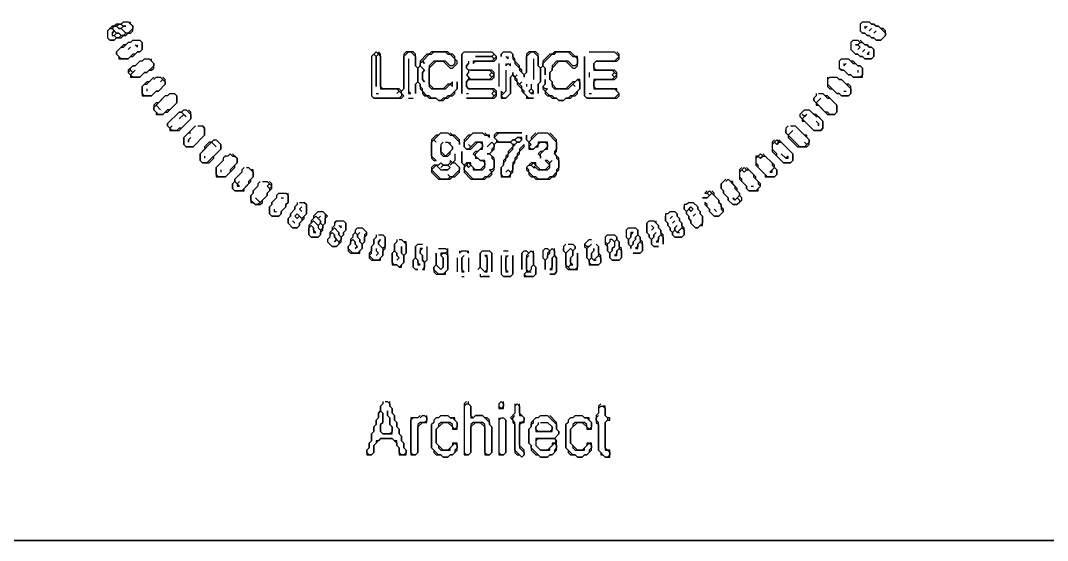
# Model space of a CAD drawing. Header units: metres. Extents: x 29 to 985, y 15 to 633.
# Drawn here: x 357.4 to 444.3, y 14.5 to 58.5 of the extents above; entities that cross this region are included whole.
import ezdxf

# ---------------------------------------------------------------- set-up
doc = ezdxf.new("R2010")
doc.units = ezdxf.units.M
for name, color, linetype in [('EXTERIOR_WALL_HIGHLIGHT', 2, 'CONTINUOUS'), ('INTERIOR_WALL_HIGHLIGHT', 4, 'CONTINUOUS'), ('ORIGINAL_DRAWING', 8, 'CONTINUOUS')]:
    doc.layers.add(name, color=color, linetype=linetype)

msp = doc.modelspace()

# ---------------------------------------------------------------- linework, layer by layer
at = {"layer": 'EXTERIOR_WALL_HIGHLIGHT'}
msp.add_lwpolyline([(29.216, 632.745), (29.02, 632.549), (29.02, 14.706), (29.216, 14.51), (985.294, 14.51), (985.49, 14.706), (985.49, 632.549), (985.294, 632.745)], close=True, dxfattribs=at)
at = {"layer": 'INTERIOR_WALL_HIGHLIGHT'}
msp.add_lwpolyline([(29.412, 632.745), (985.098, 632.745), (985.49, 632.353), (985.49, 14.902), (985.098, 14.51), (29.412, 14.51), (29.02, 14.902), (29.02, 632.353)], close=True, dxfattribs=at)
at = {"layer": 'ORIGINAL_DRAWING'}
for points in [[(366.078, 58.431), (365.882, 58.235), (365.49, 58.235), (365.294, 58.039), (365.098, 58.039), (364.706, 57.647), (364.706, 57.059), (364.902, 56.863), (365.294, 56.863), (365.49, 57.059), (365.882, 57.059), (366.078, 57.255), (366.275, 57.255), (366.471, 57.451), (366.667, 57.451), (366.863, 57.647), (366.863, 58.039), (366.667, 58.235), (366.667, 58.431)], [(365.882, 58.235), (366.078, 58.431), (366.471, 58.431), (366.863, 58.039), (366.863, 57.843), (366.471, 57.451), (366.275, 57.451), (365.882, 57.843), (366.078, 58.039), (366.275, 58.039), (366.078, 58.039)], [(428.431, 58.235), (428.627, 58.431), (429.216, 58.431), (429.412, 58.235), (429.608, 58.235), (429.804, 58.039), (430, 58.039), (430.588, 57.451), (430.588, 57.255), (430.196, 56.863), (429.804, 56.863), (429.608, 57.059), (429.412, 57.059), (429.216, 57.255), (429.02, 57.255), (428.824, 57.451), (428.627, 57.451), (428.431, 57.647)], [(428.627, 58.431), (428.431, 58.235), (428.431, 57.647), (428.627, 57.451), (428.824, 57.451), (429.02, 57.255), (429.216, 57.255), (429.412, 57.059), (429.608, 57.059), (429.804, 56.863), (430.196, 56.863), (430.588, 57.255), (430.588, 57.647), (430.392, 57.843), (430.196, 57.843), (430, 58.039), (429.804, 58.039), (429.608, 58.235), (429.412, 58.235), (429.216, 58.431)], [(364.706, 57.647), (364.902, 57.843), (365.098, 57.843), (365.294, 57.647), (365.098, 57.451), (365.098, 57.255), (365.294, 57.255), (365.49, 57.059), (365.294, 56.863), (364.902, 56.863), (364.706, 57.059)], [(365.098, 57.843), (365.294, 58.039), (365.49, 58.039), (365.686, 57.843), (365.882, 57.843), (366.275, 57.451), (366.078, 57.255), (365.882, 57.255), (365.686, 57.451), (365.49, 57.451)], [(365.098, 57.451), (365.294, 57.647), (365.49, 57.451), (365.294, 57.255)], [(365.294, 57.255), (365.49, 57.451), (365.686, 57.451), (365.882, 57.255), (365.686, 57.059), (365.49, 57.059)], [(365.49, 58.039), (365.686, 58.235), (365.882, 58.235), (366.078, 58.039), (365.882, 57.843), (365.686, 57.843)], [(428.824, 58.039), (428.824, 57.843), (429.02, 58.039)], [(429.412, 57.843), (429.216, 57.647)], [(429.804, 57.647), (429.608, 57.451)], [(366.667, 56.667), (366.863, 56.863), (367.451, 56.863), (367.647, 56.667), (367.647, 56.078), (367.451, 55.882), (367.255, 55.882), (367.059, 55.686), (366.863, 55.686), (366.471, 55.294), (365.882, 55.294), (365.49, 55.686), (365.49, 55.882), (365.882, 56.275), (366.078, 56.275), (366.471, 56.667)], [(366.863, 56.863), (366.667, 56.667), (366.471, 56.667), (366.275, 56.471), (366.078, 56.471), (365.49, 55.882), (365.49, 55.686), (365.686, 55.49), (365.686, 55.294), (366.471, 55.294), (366.667, 55.49), (366.863, 55.49), (367.255, 55.882), (367.451, 55.882), (367.647, 56.078), (367.647, 56.667), (367.451, 56.863)], [(427.647, 56.667), (427.843, 56.863), (428.235, 56.863), (428.431, 56.667), (428.235, 56.471), (428.039, 56.471), (428.235, 56.471), (428.431, 56.275), (428.235, 56.078), (428.431, 56.275), (428.235, 56.471), (428.431, 56.667), (428.627, 56.667), (428.824, 56.471), (429.02, 56.471), (429.216, 56.275), (429.412, 56.275), (429.608, 56.078), (429.608, 55.49), (429.412, 55.294), (428.824, 55.294), (428.627, 55.49), (428.431, 55.49), (428.235, 55.686), (428.039, 55.686), (427.647, 56.078)], [(427.843, 56.863), (427.647, 56.667), (427.647, 56.078), (428.039, 55.686), (428.235, 55.686), (428.431, 55.49), (428.627, 55.49), (428.824, 55.294), (429.412, 55.294), (429.608, 55.49), (429.608, 56.078), (429.412, 56.275), (429.216, 56.275), (429.02, 56.471), (428.824, 56.471), (428.431, 56.863)], [(366.667, 56.275), (366.471, 56.078)], [(367.059, 56.471), (367.255, 56.275), (367.255, 56.471)], [(387.451, 55.882), (387.059, 55.49), (387.059, 52.157), (387.255, 51.961), (389.608, 51.961), (389.804, 52.157), (389.608, 52.353), (389.608, 52.549), (389.804, 52.745), (389.804, 55.49), (390.196, 55.882), (390.392, 55.882), (390.784, 55.49), (390.784, 54.706), (390.98, 54.51), (390.98, 53.333), (390.784, 53.137), (390.784, 52.353), (390.784, 53.137), (390.98, 53.333), (391.176, 53.137), (391.176, 52.745), (391.373, 52.549), (391.373, 52.353), (391.569, 52.157), (391.765, 52.157), (391.961, 51.961), (392.549, 51.961), (392.745, 51.765), (393.137, 51.765), (393.333, 51.961), (393.529, 51.961), (393.725, 52.157), (393.922, 52.157), (394.118, 52.353), (394.118, 52.549), (394.314, 52.745), (394.314, 53.333), (394.314, 52.745), (393.725, 52.157), (393.529, 52.157), (393.333, 51.961), (393.137, 51.961), (392.941, 51.765), (392.745, 51.765), (392.549, 51.961), (392.157, 51.961), (391.961, 52.157), (391.765, 52.157), (391.373, 52.549), (391.373, 52.745), (391.176, 52.941), (391.176, 53.137), (390.98, 53.333), (390.98, 54.51), (391.176, 54.706), (391.569, 54.314), (391.373, 54.118), (391.373, 53.529), (391.569, 53.333), (391.373, 53.529), (391.373, 54.118), (391.569, 54.314), (391.176, 54.706), (391.176, 54.902), (391.373, 55.098), (391.569, 54.902), (391.373, 55.098), (391.961, 55.686), (392.157, 55.686), (392.353, 55.882), (393.333, 55.882), (393.529, 55.686), (393.725, 55.686), (394.118, 55.294), (394.118, 54.902), (393.922, 54.706), (393.725, 54.706), (393.333, 55.098), (392.353, 55.098), (391.961, 54.706), (391.961, 52.941), (392.157, 52.745), (393.333, 52.745), (393.725, 53.137), (393.922, 52.941), (393.922, 53.333), (393.725, 53.137), (393.529, 53.137), (393.137, 52.745), (392.353, 52.745), (391.961, 53.137), (391.961, 54.51), (392.549, 55.098), (393.137, 55.098), (393.725, 54.51), (393.922, 54.51), (394.314, 54.902), (394.314, 55.098), (394.118, 55.294), (394.118, 55.49), (393.922, 55.686), (393.725, 55.686), (393.529, 55.882), (392.157, 55.882), (391.961, 55.686), (391.765, 55.686), (391.176, 55.098), (391.176, 54.706), (390.98, 54.51), (390.784, 54.706), (390.784, 55.686), (390.588, 55.882), (390, 55.882), (389.804, 55.686), (389.804, 52.745), (389.608, 52.549), (389.412, 52.745), (388.039, 52.745), (387.843, 52.941), (387.843, 55.686), (387.647, 55.882)], [(387.059, 55.49), (387.255, 55.686), (387.451, 55.49), (387.451, 52.941), (387.451, 55.49), (387.647, 55.686), (387.843, 55.49), (387.843, 52.745), (389.216, 52.745), (389.412, 52.549), (389.216, 52.353), (389.412, 52.549), (389.608, 52.353), (389.608, 52.157), (389.412, 51.961), (387.255, 51.961), (387.059, 52.157)], [(387.255, 55.686), (387.451, 55.882), (387.647, 55.686), (387.451, 55.49)], [(394.902, 55.882), (394.706, 55.686), (394.706, 52.353), (394.706, 55.686), (394.902, 55.882), (397.255, 55.882), (397.451, 55.686), (397.255, 55.49), (395.882, 55.49), (397.255, 55.49), (397.451, 55.294), (397.255, 55.098), (395.686, 55.098), (395.686, 54.902), (395.882, 55.098), (397.451, 55.098), (397.647, 55.294), (397.647, 55.49), (397.255, 55.882)], [(397.255, 55.49), (397.451, 55.686), (397.647, 55.49), (397.451, 55.294)], [(398.235, 55.882), (398.039, 55.686), (398.039, 55.49), (398.039, 55.686), (398.235, 55.882), (398.824, 55.882), (399.02, 55.686), (399.02, 55.294), (399.216, 55.098), (399.216, 54.902), (399.608, 54.51), (399.608, 54.314), (400, 53.922), (400, 53.725), (400, 53.922), (400.196, 54.118), (400.196, 55.49), (400.588, 55.882), (400.784, 55.882), (401.176, 55.49), (401.176, 54.706), (401.373, 54.51), (401.373, 53.333), (401.176, 53.137), (401.176, 52.353), (401.176, 53.137), (401.373, 53.333), (401.373, 54.51), (401.569, 54.706), (401.765, 54.51), (401.765, 53.922), (401.765, 54.51), (401.569, 54.706), (401.569, 54.902), (402.353, 55.686), (402.549, 55.686), (402.745, 55.882), (403.725, 55.882), (404.118, 55.49), (404.314, 55.49), (404.51, 55.294), (404.51, 54.902), (404.314, 54.706), (404.118, 54.706), (403.725, 55.098), (402.745, 55.098), (402.353, 54.706), (402.353, 54.314), (402.157, 54.118), (402.157, 53.529), (402.353, 53.333), (402.353, 52.941), (402.549, 52.745), (403.725, 52.745), (404.118, 53.137), (404.314, 52.941), (404.118, 53.137), (404.51, 53.529), (404.706, 53.333), (404.706, 52.745), (404.118, 52.157), (403.922, 52.157), (403.725, 51.961), (403.529, 51.961), (403.333, 51.765), (402.941, 51.765), (402.745, 51.961), (402.549, 51.961), (402.353, 52.157), (402.157, 52.157), (401.765, 52.549), (401.961, 52.745), (401.765, 52.745), (401.569, 52.941), (401.765, 53.137), (401.765, 53.529), (401.765, 53.137), (401.569, 52.941), (401.569, 52.745), (401.765, 52.549), (401.765, 52.353), (401.961, 52.157), (402.157, 52.157), (402.353, 51.961), (402.745, 51.961), (402.941, 51.765), (403.333, 51.765), (403.529, 51.961), (403.922, 51.961), (404.118, 52.157), (404.314, 52.157), (404.51, 52.353), (404.51, 52.549), (404.706, 52.745), (404.706, 53.529), (404.51, 53.529), (404.314, 53.333), (404.118, 53.333), (403.529, 52.745), (402.745, 52.745), (402.353, 53.137), (402.353, 53.333), (402.157, 53.529), (402.157, 54.118), (402.353, 54.314), (402.353, 54.51), (402.941, 55.098), (403.529, 55.098), (404.118, 54.51), (404.314, 54.51), (404.51, 54.706), (404.51, 55.49), (404.314, 55.49), (403.922, 55.882), (402.549, 55.882), (402.353, 55.686), (402.157, 55.686), (401.569, 55.098), (401.569, 54.706), (401.373, 54.51), (401.176, 54.706), (401.176, 55.686), (400.98, 55.882), (400.392, 55.882), (400.196, 55.686), (400.196, 54.118), (400, 53.922), (399.804, 54.118), (399.804, 54.314), (399.608, 54.51), (399.608, 54.706), (399.216, 55.098), (399.216, 55.294), (399.02, 55.49), (399.02, 55.686), (398.824, 55.882)], [(405.49, 55.882), (407.647, 55.882), (408.039, 55.49), (407.647, 55.098), (406.078, 55.098), (405.882, 54.902), (405.882, 54.314), (407.451, 54.314), (407.647, 54.118), (407.451, 53.922), (407.647, 53.725), (407.451, 53.529), (405.882, 53.529), (405.882, 52.745), (407.647, 52.745), (408.039, 52.353), (407.647, 51.961), (405.294, 51.961), (405.098, 52.157), (405.098, 55.49), (405.098, 52.157), (405.294, 51.961), (407.843, 51.961), (408.039, 52.157), (408.039, 52.353), (407.843, 52.549), (407.843, 52.745), (406.078, 52.745), (405.882, 52.941), (405.882, 53.333), (406.078, 53.529), (407.647, 53.529), (407.843, 53.725), (407.843, 54.118), (407.647, 54.314), (406.078, 54.314), (405.882, 54.51), (405.882, 54.902), (406.078, 55.098), (407.843, 55.098), (408.039, 55.294), (408.039, 55.686), (407.843, 55.882)], [(428.824, 56.078), (428.627, 55.882)], [(429.216, 55.882), (429.02, 55.686), (429.216, 55.686)], [(367.843, 55.294), (367.647, 55.098), (367.451, 55.098), (367.059, 54.706), (366.863, 54.706), (366.471, 54.314), (366.471, 54.118), (366.667, 53.922), (366.667, 53.725), (367.451, 53.725), (367.843, 54.118), (368.039, 54.118), (368.235, 54.314), (368.431, 54.314), (368.627, 54.51), (368.627, 54.902), (368.431, 55.098), (368.431, 55.294)], [(367.647, 55.098), (367.843, 55.294), (368.235, 55.294), (368.627, 54.902), (368.627, 54.706), (368.039, 54.118), (367.843, 54.118), (367.451, 53.725), (366.863, 53.725), (366.667, 53.922), (367.059, 54.314), (366.863, 54.118), (366.667, 54.314), (366.667, 54.51), (366.863, 54.706), (367.059, 54.706), (367.451, 55.098)], [(390.196, 55.294), (390.196, 52.353), (390.392, 52.353), (390.196, 52.549)], [(395.294, 55.098), (395.294, 54.902), (395.098, 54.706), (395.098, 54.51), (395.294, 54.314), (395.294, 54.118), (395.098, 53.922), (395.294, 53.725), (395.294, 53.529), (395.098, 53.333), (395.098, 52.941), (395.294, 52.745), (397.255, 52.745), (397.451, 52.549), (397.255, 52.353), (397.451, 52.157), (397.255, 51.961), (395.098, 51.961), (397.451, 51.961), (397.647, 52.157), (397.647, 52.549), (397.451, 52.745), (395.294, 52.745), (395.098, 52.941), (395.098, 53.333), (395.294, 53.529), (397.255, 53.529), (397.451, 53.725), (397.451, 54.118), (397.255, 54.314), (395.294, 54.314), (395.098, 54.51), (395.098, 54.706), (395.294, 54.902)], [(397.843, 54.902), (397.843, 52.941)], [(398.431, 55.49), (398.627, 55.294), (398.627, 55.49)], [(398.431, 54.902), (398.431, 54.706), (398.627, 54.902), (398.824, 54.706), (398.824, 54.902)], [(400.784, 55.294), (400.784, 53.529)], [(426.667, 55.098), (426.863, 55.294), (427.451, 55.294), (427.843, 54.902), (428.039, 54.902), (428.235, 54.706), (428.431, 54.706), (428.627, 54.51), (428.627, 53.922), (428.431, 53.725), (427.843, 53.725), (427.647, 53.922), (427.451, 53.922), (427.059, 54.314), (426.863, 54.314), (426.667, 54.51)], [(426.863, 55.294), (426.667, 55.098), (426.667, 54.51), (426.863, 54.314), (427.059, 54.314), (427.451, 53.922), (427.647, 53.922), (427.843, 53.725), (428.627, 53.725), (428.627, 54.51), (428.431, 54.706), (428.235, 54.706), (427.843, 55.098), (427.647, 55.098), (427.451, 55.294)], [(427.059, 54.902), (427.059, 54.706), (427.255, 54.902)], [(366.471, 54.118), (366.667, 54.314), (366.863, 54.118), (366.667, 53.922)], [(395.49, 54.314), (397.059, 54.314), (397.255, 54.118), (397.059, 53.922), (397.255, 53.725), (397.059, 53.529), (395.49, 53.529), (395.098, 53.922)], [(397.059, 53.922), (397.255, 54.118), (397.451, 53.922), (397.255, 53.725)], [(398.431, 54.314), (398.431, 52.549), (398.235, 52.353), (398.039, 52.549), (398.039, 51.961), (398.431, 51.961), (398.824, 52.353), (398.824, 53.725), (399.02, 53.922), (399.216, 53.725), (399.216, 53.529), (399.412, 53.333), (399.412, 53.137), (399.804, 52.745), (399.804, 52.549), (400.196, 52.157), (400.196, 51.961), (400.784, 51.961), (400.392, 51.961), (400, 52.353), (400, 52.549), (399.804, 52.745), (399.804, 52.941), (399.608, 53.137), (399.804, 53.333), (399.608, 53.137), (399.412, 53.333), (399.412, 53.529), (399.216, 53.725), (399.412, 53.922), (399.216, 53.725), (399.02, 53.922), (399.02, 54.118), (399.02, 53.922), (398.824, 53.725), (398.824, 52.353), (398.431, 51.961), (398.235, 51.961), (398.039, 52.157), (398.431, 52.549)], [(405.49, 54.118), (405.49, 53.725)], [(407.451, 53.922), (407.647, 54.118), (407.843, 53.922), (407.647, 53.725)], [(428.235, 54.314), (428.235, 54.118)], [(368.627, 53.529), (368.824, 53.725), (369.216, 53.725), (369.412, 53.529), (369.216, 53.333), (369.412, 53.529), (369.608, 53.333), (369.608, 53.137), (369.02, 52.549), (368.824, 52.549), (368.431, 52.157), (367.843, 52.157), (367.647, 52.353), (367.647, 52.941), (367.843, 53.137), (368.039, 53.137), (368.431, 53.529)], [(368.627, 53.725), (368.235, 53.333), (368.039, 53.333), (367.647, 52.941), (367.647, 52.157), (368.431, 52.157), (368.824, 52.549), (369.02, 52.549), (369.608, 53.137), (369.608, 53.529), (369.412, 53.725)], [(400.196, 53.137), (400.196, 52.941)], [(400.588, 53.137), (400.588, 52.745), (400.392, 52.549), (400.588, 52.353), (400.784, 52.353), (400.784, 52.549), (400.588, 52.745)], [(425.686, 53.529), (425.882, 53.725), (426.471, 53.725), (426.667, 53.529), (426.863, 53.529), (427.647, 52.745), (427.647, 52.353), (427.451, 52.157), (426.863, 52.157), (426.667, 52.353), (426.471, 52.353), (425.686, 53.137)], [(425.686, 53.725), (425.686, 52.941), (425.882, 52.745), (426.078, 52.745), (426.471, 52.353), (426.667, 52.353), (426.863, 52.157), (427.451, 52.157), (427.647, 52.353), (427.647, 52.941), (427.451, 53.137), (427.255, 53.137), (426.863, 53.529), (426.667, 53.529), (426.471, 53.725)], [(368.039, 52.745), (368.039, 52.549)], [(369.804, 52.157), (370, 52.353), (370.392, 52.353), (370.588, 52.157), (370.588, 51.569), (370, 50.98), (369.804, 50.98), (369.412, 50.588), (369.02, 50.588), (368.627, 50.98), (368.627, 51.176), (368.824, 51.373), (369.216, 50.98), (368.824, 51.373), (369.608, 52.157)], [(370, 52.353), (369.804, 52.157), (369.608, 52.157), (369.02, 51.569), (368.824, 51.569), (368.627, 51.373), (368.627, 50.98), (368.824, 50.784), (368.824, 50.588), (369.412, 50.588), (369.608, 50.784), (369.804, 50.784), (370.588, 51.569), (370.588, 52.157), (370.392, 52.353)], [(387.451, 52.353), (387.647, 52.353)], [(395.098, 52.353), (395.294, 52.353)], [(397.255, 52.353), (397.451, 52.549), (397.647, 52.353), (397.451, 52.157)], [(400.392, 52.549), (400.588, 52.745), (400.784, 52.549), (400.588, 52.353)], [(405.49, 52.353), (405.686, 52.353)], [(424.902, 52.353), (425.294, 52.353), (425.686, 51.961), (425.882, 51.961), (426.471, 51.373), (426.471, 50.784), (426.275, 50.588), (425.882, 50.588), (425.686, 50.784), (425.49, 50.784), (424.706, 51.569), (425.098, 51.961), (424.706, 51.569), (424.51, 51.765), (424.51, 51.961)], [(424.706, 52.353), (424.706, 52.157), (424.51, 51.961), (424.51, 51.765), (424.706, 51.569), (424.706, 51.373), (424.902, 51.373), (425.686, 50.588), (426.275, 50.588), (426.471, 50.784), (426.471, 51.373), (425.686, 52.157), (425.49, 52.157), (425.294, 52.353)], [(427.059, 52.549), (427.255, 52.549)], [(390.196, 51.961), (390.588, 51.961)], [(370.98, 50.784), (371.176, 50.98), (371.373, 50.98), (371.765, 50.588), (371.765, 50.196), (370.98, 49.412), (370.784, 49.412), (370.588, 49.216), (370.196, 49.216), (370, 49.412), (370.196, 49.608), (370, 49.412), (369.804, 49.608), (369.804, 49.804), (370.784, 50.784), (370.98, 50.784), (371.176, 50.588), (370.784, 50.196), (371.176, 50.588), (371.373, 50.392)], [(371.176, 50.98), (370.98, 50.784), (370.784, 50.784), (369.804, 49.804), (369.804, 49.608), (370, 49.412), (370, 49.216), (370.784, 49.216), (371.765, 50.196), (371.765, 50.784), (371.569, 50.98)], [(423.725, 50.98), (423.333, 50.588), (423.333, 50.392), (423.529, 50.196), (423.529, 50), (423.725, 50), (424.51, 49.216), (425.098, 49.216), (425.294, 49.412), (425.294, 50), (424.706, 50.588), (424.51, 50.588), (424.118, 50.98)], [(423.529, 50.784), (423.725, 50.98), (424.118, 50.98), (424.706, 50.392), (424.902, 50.392), (425.294, 50), (425.294, 49.412), (425.098, 49.216), (424.51, 49.216), (423.529, 50.196), (423.922, 50.588), (423.725, 50.392), (423.529, 50.588)], [(372.353, 49.608), (372.745, 49.608), (372.941, 49.412), (372.941, 48.824), (371.961, 47.843), (371.373, 47.843), (371.176, 48.039), (371.176, 48.627), (371.569, 49.02), (371.765, 49.02)], [(372.157, 49.608), (371.176, 48.627), (371.176, 48.039), (371.373, 47.843), (371.961, 47.843), (372.941, 48.824), (372.941, 49.412), (372.745, 49.608)], [(422.549, 49.608), (422.941, 49.608), (424.118, 48.431), (424.118, 48.235), (423.922, 48.039), (423.725, 48.235), (423.922, 48.039), (423.725, 47.843), (423.333, 47.843), (422.353, 48.824), (422.745, 49.216), (422.353, 48.824), (422.157, 49.02), (422.157, 49.216)], [(422.353, 49.608), (422.157, 49.412), (422.157, 49.02), (422.353, 48.824), (422.353, 48.627), (423.137, 47.843), (423.922, 47.843), (424.118, 48.039), (424.118, 48.431), (423.922, 48.627), (423.922, 48.824), (423.725, 48.824), (422.941, 49.608)], [(424.706, 50), (424.902, 49.804), (424.902, 49.608), (424.902, 49.804)], [(392.941, 49.02), (392.745, 48.824), (392.549, 48.824), (392.157, 48.431), (392.157, 46.863), (392.353, 46.667), (392.549, 46.667), (392.157, 47.059), (392.157, 48.235), (392.353, 48.431), (392.549, 48.235), (392.353, 48.431), (392.941, 49.02), (393.529, 49.02), (393.725, 48.824), (393.922, 48.824), (394.51, 48.235), (394.51, 48.039), (394.51, 48.431), (394.118, 48.824), (393.922, 48.824), (393.725, 49.02)], [(395.686, 49.02), (395.49, 48.824), (395.294, 48.824), (394.902, 48.431), (394.902, 47.843), (395.098, 47.647), (395.49, 47.647), (396.078, 48.235), (396.275, 48.235), (396.471, 48.039), (396.471, 47.843), (396.078, 47.451), (395.882, 47.451), (395.686, 47.255), (395.882, 47.059), (395.882, 46.863), (396.078, 46.863), (396.275, 46.667), (396.471, 46.667), (396.667, 46.471), (396.667, 46.275), (396.275, 45.882), (395.882, 45.882), (395.49, 46.275), (395.49, 46.471), (395.098, 46.471), (394.902, 46.275), (394.706, 46.471), (394.706, 47.451), (394.706, 46.471), (394.902, 46.275), (394.902, 45.686), (395.49, 45.098), (396.667, 45.098), (396.863, 45.294), (397.059, 45.294), (397.255, 45.49), (397.255, 45.686), (397.451, 45.882), (397.451, 46.863), (397.059, 47.255), (397.451, 47.647), (397.451, 48.039), (397.647, 48.235), (398.824, 48.235), (399.02, 48.039), (399.02, 47.843), (398.627, 47.451), (398.627, 47.255), (398.431, 47.059), (398.431, 46.863), (398.235, 46.667), (398.235, 46.275), (398.039, 46.078), (398.039, 45.294), (398.824, 45.294), (398.824, 45.49), (399.02, 45.686), (399.02, 46.275), (399.216, 46.471), (399.216, 46.667), (399.412, 46.863), (399.412, 47.059), (399.608, 47.255), (399.608, 47.451), (400, 47.843), (400, 48.039), (399.608, 47.647), (399.608, 47.451), (399.412, 47.255), (399.412, 47.059), (399.216, 46.863), (399.216, 46.667), (399.02, 46.471), (399.02, 45.882), (398.824, 45.686), (398.627, 45.882), (398.431, 45.686), (398.627, 45.882), (398.824, 45.686), (398.824, 45.49), (398.627, 45.294), (398.235, 45.294), (398.039, 45.49), (398.039, 46.078), (398.235, 46.275), (398.235, 46.471), (398.431, 46.667), (398.431, 46.863), (398.627, 47.059), (398.627, 47.255), (399.02, 47.647), (399.02, 47.843), (399.412, 48.235), (399.608, 48.235), (399.804, 48.431), (399.804, 48.627), (399.412, 48.627), (399.216, 48.431), (399.02, 48.431), (398.824, 48.235), (397.843, 48.235), (397.451, 48.627), (397.843, 49.02), (399.804, 49.02), (397.647, 49.02), (397.451, 48.824), (397.451, 48.627), (397.647, 48.431), (397.647, 48.235), (397.451, 48.039), (397.255, 48.235), (396.863, 47.843), (397.255, 48.235), (397.451, 48.039), (397.451, 47.843), (397.255, 47.647), (397.255, 47.451), (397.059, 47.255), (396.863, 47.255), (397.059, 47.255), (397.255, 47.059), (397.255, 46.863), (397.451, 46.667), (397.451, 46.078), (397.255, 45.882), (397.059, 45.882), (397.255, 45.686), (396.863, 45.294), (396.667, 45.294), (396.471, 45.098), (395.686, 45.098), (394.902, 45.882), (394.902, 46.078), (395.098, 46.275), (395.294, 46.078), (395.49, 46.275), (395.686, 46.078), (395.686, 45.882), (396.471, 45.882), (396.667, 46.078), (396.667, 46.667), (396.275, 46.667), (395.882, 47.059), (395.882, 47.255), (396.275, 47.647), (396.471, 47.647), (396.471, 48.235), (395.882, 48.235), (395.49, 47.843), (395.294, 48.039), (395.49, 47.843), (395.294, 47.647), (395.098, 47.647), (394.902, 47.843), (394.902, 48.235), (395.686, 49.02), (396.471, 49.02), (396.667, 48.824), (396.863, 48.824), (397.059, 48.627), (397.059, 48.824), (396.863, 48.824), (396.667, 49.02)], [(400.98, 49.02), (400.588, 48.627), (400.588, 48.431), (400.392, 48.235), (400.196, 48.431), (400.196, 48.824), (400.196, 48.431), (400.392, 48.235), (400.392, 47.647), (400.784, 47.647), (400.98, 47.843), (401.176, 47.843), (401.176, 48.039), (401.373, 48.235), (401.765, 48.235), (401.961, 48.039), (401.961, 47.843), (401.569, 47.451), (401.373, 47.451), (401.176, 47.255), (401.373, 47.059), (401.373, 46.863), (401.373, 47.255), (401.765, 47.647), (401.961, 47.647), (401.961, 48.235), (401.176, 48.235), (401.176, 48.039), (400.784, 47.647), (400.588, 47.647), (400.392, 47.843), (400.588, 48.039), (400.392, 48.235), (401.176, 49.02), (401.961, 49.02), (402.745, 48.235), (402.745, 47.647), (402.549, 47.451), (402.549, 47.255), (402.745, 47.059), (402.745, 46.863), (402.941, 46.667), (402.941, 46.078), (402.745, 45.882), (402.745, 45.686), (402.353, 45.294), (402.157, 45.294), (401.961, 45.098), (401.176, 45.098), (400.98, 45.294), (400.784, 45.294), (400.392, 45.686), (400.392, 45.882), (400.196, 46.078), (400.392, 46.275), (400.588, 46.275), (400.784, 46.078), (400.98, 46.078), (401.176, 45.882), (401.961, 45.882), (402.157, 46.078), (402.157, 46.471), (402.353, 46.667), (402.157, 46.471), (401.961, 46.667), (401.765, 46.667), (402.157, 46.275), (401.765, 45.882), (401.373, 45.882), (400.98, 46.275), (400.98, 46.471), (400.588, 46.471), (400.196, 46.078), (400.196, 45.882), (400.392, 45.686), (400.392, 45.49), (400.588, 45.294), (400.784, 45.294), (400.98, 45.098), (402.157, 45.098), (402.353, 45.294), (402.549, 45.294), (402.745, 45.49), (402.745, 45.686), (402.941, 45.882), (402.941, 46.863), (402.549, 47.255), (402.745, 47.451), (402.745, 48.431), (402.157, 49.02)], [(371.765, 48.627), (371.569, 48.431), (371.569, 48.235), (371.569, 48.431)], [(373.529, 48.235), (373.725, 48.431), (373.922, 48.431), (374.314, 48.039), (374.314, 47.647), (373.137, 46.471), (372.745, 46.471), (372.549, 46.667), (372.549, 47.255), (373.529, 48.235), (373.922, 47.843)], [(373.725, 48.431), (373.529, 48.235), (373.333, 48.235), (372.941, 47.843), (372.941, 47.647), (372.549, 47.255), (372.549, 46.667), (372.745, 46.471), (373.333, 46.471), (373.725, 46.863), (373.725, 47.059), (374.314, 47.647), (374.314, 48.039), (373.922, 48.431)], [(393.333, 48.235), (393.529, 48.235), (393.922, 47.843), (393.922, 47.647), (393.333, 47.059), (392.941, 47.451), (392.941, 47.843)], [(393.137, 48.235), (392.941, 48.039), (392.941, 47.255), (393.137, 47.059), (393.529, 47.059), (393.725, 47.255), (393.725, 47.451), (393.922, 47.647), (393.922, 47.843), (393.725, 48.039), (393.725, 48.235)], [(398.824, 48.235), (399.02, 48.431), (399.216, 48.431), (399.412, 48.235), (399.216, 48.039), (399.02, 48.039)], [(399.216, 48.431), (399.412, 48.627), (399.608, 48.627), (399.804, 48.431), (399.608, 48.235), (399.412, 48.235)], [(421.176, 48.431), (420.98, 48.235), (420.98, 47.451), (421.961, 46.471), (422.549, 46.471), (422.745, 46.667), (422.745, 47.255), (421.569, 48.431)], [(420.98, 48.039), (421.176, 48.235), (421.373, 48.039), (421.569, 48.235), (421.765, 48.235), (422.745, 47.255), (422.745, 46.667), (422.549, 46.471), (421.961, 46.471), (421.373, 47.059), (421.373, 47.255), (420.98, 47.647)], [(421.176, 48.235), (421.373, 48.431), (421.569, 48.235), (421.373, 48.039)], [(372.941, 47.059), (372.941, 46.863)], [(375.098, 47.255), (375.294, 47.059), (375.49, 47.059), (375.686, 46.863), (375.686, 46.471), (375.098, 45.882), (375.098, 45.686), (374.706, 45.294), (374.118, 45.294), (373.922, 45.49), (373.922, 46.078)], [(375.098, 47.255), (374.902, 47.059), (374.706, 47.059), (374.51, 46.863), (374.51, 46.667), (373.922, 46.078), (373.922, 45.294), (374.706, 45.294), (375.49, 46.078), (375.49, 46.275), (375.686, 46.471), (375.686, 46.863), (375.294, 47.255)], [(394.118, 47.255), (394.118, 46.667), (393.922, 46.471), (393.725, 46.667), (393.725, 46.471), (393.529, 46.275), (393.137, 46.275), (392.941, 46.471), (392.745, 46.275), (392.353, 46.275), (392.157, 46.078), (392.157, 45.686), (392.745, 45.098), (393.725, 45.098), (393.922, 45.294), (394.118, 45.294), (394.51, 45.686), (394.51, 46.078), (394.118, 46.471)], [(420, 47.255), (419.804, 47.059), (419.608, 47.059), (419.608, 46.275), (420.392, 45.49), (420.392, 45.294), (421.176, 45.294), (421.373, 45.49), (421.373, 45.882), (421.176, 46.078), (421.176, 46.275), (420.196, 47.255)], [(419.608, 46.863), (419.804, 47.059), (420, 46.863), (420.196, 47.059), (420.392, 47.059), (420.98, 46.471), (420.98, 46.275), (421.176, 46.078), (420.784, 45.686), (420.98, 45.686), (420.98, 45.882), (421.176, 46.078), (421.373, 45.882), (421.373, 45.49), (421.176, 45.294), (420.588, 45.294), (419.804, 46.078), (419.804, 46.275), (419.608, 46.471)], [(419.804, 47.059), (420, 47.255), (420.196, 47.059), (420, 46.863)], [(421.765, 47.255), (422.157, 46.863), (422.353, 46.863), (422.353, 47.059), (422.157, 46.863)], [(393.725, 46.275), (393.922, 46.471), (394.118, 46.471), (394.51, 46.078), (394.51, 45.882), (393.922, 45.294), (393.725, 45.294), (393.529, 45.49), (393.725, 45.294), (393.529, 45.098), (392.941, 45.098), (392.157, 45.882), (392.549, 46.275), (392.941, 45.882), (393.529, 45.882), (393.725, 46.078)], [(392.745, 46.275), (392.941, 46.471), (393.137, 46.275), (392.941, 46.078)], [(392.941, 46.078), (393.137, 46.275), (393.529, 46.275), (393.725, 46.078), (393.529, 45.882), (393.137, 45.882)], [(395.098, 46.275), (395.294, 46.471), (395.49, 46.275), (395.294, 46.078)], [(400.588, 46.275), (400.784, 46.471), (400.98, 46.275), (400.784, 46.078)], [(374.314, 45.882), (374.314, 45.686)], [(376.471, 46.078), (376.667, 46.078), (377.059, 45.686), (377.059, 45.294), (376.667, 44.902), (376.667, 44.706), (376.078, 44.118), (375.49, 44.118), (375.294, 44.314), (375.294, 44.706), (375.49, 44.902), (375.686, 44.706), (375.686, 44.51), (375.882, 44.51), (375.686, 44.706), (375.882, 44.902), (375.686, 44.706), (375.49, 44.902), (375.49, 45.098)], [(376.275, 46.078), (376.078, 45.882), (376.078, 45.686), (375.49, 45.098), (375.49, 44.902), (375.294, 44.706), (375.294, 44.314), (375.49, 44.118), (376.275, 44.118), (376.275, 44.314), (376.863, 44.902), (376.863, 45.098), (377.059, 45.294), (377.059, 45.882), (376.863, 45.882), (376.667, 46.078)], [(418.431, 46.078), (418.235, 45.882), (418.235, 45.098), (418.824, 44.51), (418.824, 44.314), (419.02, 44.118), (419.804, 44.118), (419.804, 44.314), (420, 44.51), (420, 44.706), (419.608, 45.098), (419.608, 45.294), (418.824, 46.078)], [(418.235, 45.686), (418.431, 45.882), (418.627, 45.686), (418.824, 45.882), (419.02, 45.882), (419.412, 45.49), (419.412, 45.294), (419.804, 44.902), (419.804, 44.706), (420, 44.51), (419.608, 44.118), (419.02, 44.118), (418.824, 44.314), (418.824, 44.51), (418.431, 44.902), (418.431, 45.098), (418.235, 45.294)], [(418.431, 45.882), (418.627, 46.078), (418.824, 45.882), (418.627, 45.686)], [(377.843, 44.902), (378.235, 44.902), (378.431, 44.706), (378.235, 44.51), (378.431, 44.314), (378.431, 44.118), (378.235, 43.922), (378.235, 43.725), (377.647, 43.137), (377.255, 43.529), (377.647, 43.137), (377.451, 42.941), (377.255, 42.941), (376.863, 43.333), (376.863, 43.725), (377.059, 43.922), (377.059, 44.118)], [(377.647, 44.902), (377.451, 44.706), (377.451, 44.51), (377.059, 44.118), (377.059, 43.922), (376.863, 43.725), (376.863, 43.137), (377.059, 43.137), (377.255, 42.941), (377.647, 42.941), (377.843, 43.137), (377.843, 43.333), (378.235, 43.725), (378.235, 43.922), (378.627, 44.314), (378.627, 44.706), (378.431, 44.902)], [(378.235, 44.51), (378.431, 44.706), (378.627, 44.51), (378.431, 44.314)], [(417.059, 44.902), (417.255, 45.098), (417.843, 44.51), (417.843, 44.314), (418.235, 43.922), (418.235, 43.725), (417.843, 43.333), (417.647, 43.529), (417.843, 43.333), (418.039, 43.529), (418.235, 43.333), (418.235, 43.137), (418.039, 42.941), (417.647, 42.941), (417.255, 43.333), (417.255, 43.529), (416.863, 43.922), (416.863, 44.118), (416.667, 44.314), (416.667, 44.706), (416.863, 44.902)], [(417.059, 45.098), (416.667, 44.706), (416.667, 44.314), (416.863, 44.118), (416.863, 43.922), (417.255, 43.529), (417.255, 43.333), (417.647, 42.941), (418.039, 42.941), (418.431, 43.333), (418.431, 43.529), (418.235, 43.725), (418.235, 43.922), (418.039, 44.118), (418.039, 44.314), (417.647, 44.706), (417.647, 44.902), (417.451, 44.902), (417.255, 45.098)], [(419.216, 44.51), (419.412, 44.51)], [(379.02, 43.725), (379.216, 43.922), (379.804, 43.922), (380, 43.725), (380, 43.137), (379.804, 42.941), (379.804, 42.745), (379.412, 42.353), (379.412, 42.157), (379.216, 41.961), (378.627, 41.961), (378.431, 42.157), (378.431, 42.745), (378.627, 42.941), (378.627, 43.137), (379.02, 43.529)], [(379.216, 43.922), (379.02, 43.725), (379.02, 43.529), (378.627, 43.137), (378.627, 42.941), (378.431, 42.745), (378.431, 42.157), (378.627, 41.961), (379.216, 41.961), (379.412, 42.157), (379.412, 42.353), (379.804, 42.745), (379.804, 42.941), (380, 43.137), (380, 43.922)], [(379.412, 43.529), (379.608, 43.529)], [(415.49, 44.118), (415.294, 43.922), (415.49, 43.922), (415.686, 43.725), (415.49, 43.529), (415.098, 43.529), (415.49, 43.529), (415.882, 43.922), (416.471, 43.333), (416.471, 43.137), (416.667, 42.941), (416.667, 42.549), (416.863, 42.353), (416.471, 41.961), (416.078, 41.961), (415.686, 42.353), (415.686, 42.549), (415.49, 42.745), (415.49, 42.941), (415.294, 43.137), (415.294, 42.941), (415.686, 42.549), (415.686, 42.353), (416.078, 41.961), (416.471, 41.961), (416.863, 42.353), (416.863, 42.549), (416.667, 42.745), (416.667, 42.941), (416.471, 43.137), (416.471, 43.333), (416.078, 43.725), (416.078, 43.922), (415.882, 44.118)], [(415.49, 43.922), (415.686, 44.118), (415.882, 43.922), (415.686, 43.725)], [(380.98, 43.137), (381.373, 43.137), (381.569, 42.941), (381.569, 42.157), (381.176, 41.765), (380.784, 42.157), (380.588, 41.961), (380.784, 41.765), (380.98, 41.961), (381.176, 41.765), (381.176, 41.569), (380.98, 41.373), (380.98, 41.176), (380.784, 40.98), (380.392, 40.98), (380, 41.373), (380, 41.765), (380.196, 41.961), (380.196, 42.157), (380.588, 42.549), (380.588, 42.745)], [(380.784, 43.137), (380.784, 42.941), (380.588, 42.745), (380.588, 42.549), (380.196, 42.157), (380.196, 41.961), (380, 41.765), (380, 41.373), (380.392, 40.98), (380.784, 40.98), (380.98, 41.176), (380.98, 41.373), (381.373, 41.765), (381.373, 41.961), (381.569, 42.157), (381.569, 42.941), (381.373, 43.137)], [(381.176, 42.745), (380.98, 42.549), (381.176, 42.353), (380.98, 42.549)], [(413.922, 43.137), (414.314, 43.137), (414.706, 42.745), (414.706, 42.549), (414.902, 42.353), (414.902, 42.157), (415.098, 41.961), (415.098, 41.373), (414.706, 40.98), (414.51, 40.98), (414.118, 41.373), (414.118, 41.569), (413.922, 41.765), (413.922, 41.961), (413.725, 42.157), (413.725, 42.353), (413.922, 42.549), (414.118, 42.353), (414.314, 42.549), (414.118, 42.745), (413.725, 42.353), (413.529, 42.549), (413.529, 42.745)], [(413.922, 43.137), (413.725, 42.941), (413.529, 42.941), (413.529, 42.549), (413.725, 42.353), (413.725, 42.157), (413.922, 41.961), (413.922, 41.765), (414.118, 41.569), (414.118, 41.373), (414.51, 40.98), (414.706, 40.98), (414.902, 41.176), (415.098, 41.176), (415.098, 41.961), (414.902, 42.157), (414.902, 42.353), (414.706, 42.549), (414.706, 42.745), (414.314, 43.137)], [(413.922, 42.549), (414.118, 42.745), (414.314, 42.549), (414.118, 42.353)], [(378.824, 42.549), (378.824, 42.353), (379.02, 42.353)], [(380.588, 41.961), (380.784, 42.157), (380.98, 41.961), (380.784, 41.765)], [(382.549, 42.353), (382.157, 41.961), (382.157, 41.765), (381.961, 41.569), (381.961, 41.373), (381.765, 41.176), (381.765, 40.392), (381.961, 40.196), (382.549, 40.196), (382.745, 40.392), (382.745, 40.588), (382.941, 40.784), (382.941, 41.176), (383.137, 41.373), (383.137, 41.765), (383.333, 41.961), (382.941, 42.353)], [(382.157, 41.765), (382.353, 41.961), (382.745, 41.569), (382.745, 41.373), (382.549, 41.176), (382.157, 41.569)], [(382.353, 42.157), (382.549, 42.353), (382.941, 42.353), (383.137, 42.157), (383.137, 41.373), (382.941, 41.176), (382.745, 41.373), (382.745, 41.569), (382.549, 41.765), (382.745, 41.961), (382.549, 41.765), (382.353, 41.961)], [(412.353, 42.353), (412.745, 42.353), (412.941, 42.157), (412.941, 41.961), (413.137, 41.765), (413.137, 41.569), (413.333, 41.373), (413.333, 40.98), (412.941, 40.588), (412.745, 40.784), (412.745, 40.98), (412.941, 41.176), (412.745, 40.98), (412.745, 40.784), (412.549, 40.588), (412.353, 40.784), (412.353, 40.98), (412.157, 41.176), (412.157, 41.373), (411.961, 41.569), (411.961, 41.961)], [(412.353, 42.353), (412.157, 42.157), (411.961, 42.157), (411.961, 41.569), (412.157, 41.373), (412.157, 41.176), (412.353, 40.98), (412.353, 40.784), (412.549, 40.588), (412.549, 40.392), (412.745, 40.196), (413.333, 40.196), (413.529, 40.392), (413.529, 40.98), (413.333, 41.176), (413.333, 41.373), (413.137, 41.569), (413.137, 41.765), (412.941, 41.961), (412.941, 42.157), (412.745, 42.353)], [(412.549, 41.961), (412.353, 41.765)], [(414.51, 42.157), (414.314, 41.961)], [(416.078, 42.549), (416.275, 42.353)], [(380.392, 41.569), (380.588, 41.373)], [(381.961, 41.373), (382.157, 41.569), (382.549, 41.176), (382.549, 40.98), (382.745, 40.784), (382.745, 40.392), (382.549, 40.196), (381.961, 40.196), (381.765, 40.392), (381.765, 40.98), (381.961, 41.176), (382.157, 40.98), (382.157, 40.588), (382.353, 40.588), (382.157, 40.784), (382.157, 40.98), (381.961, 41.176)], [(382.549, 41.176), (382.745, 41.373), (382.941, 41.176), (382.941, 40.98), (382.745, 40.784), (382.549, 40.98)], [(384.118, 41.569), (383.922, 41.373), (383.922, 41.176), (383.725, 40.98), (383.725, 40.784), (383.529, 40.588), (383.529, 40.196), (383.333, 40), (383.333, 39.804), (383.725, 39.412), (384.118, 39.412), (384.51, 39.804), (384.51, 40.196), (384.706, 40.392), (384.706, 40.588), (384.902, 40.784), (384.902, 41.373), (384.706, 41.569)], [(383.725, 40.784), (383.922, 40.98), (384.314, 40.588), (384.314, 40.392), (384.51, 40.196), (384.51, 40), (384.314, 39.804), (383.922, 40.196), (383.922, 40.392), (383.725, 40.588)], [(383.922, 41.373), (384.118, 41.569), (384.706, 41.569), (384.902, 41.373), (384.902, 40.784), (384.706, 40.588), (384.706, 40.392), (384.51, 40.196), (384.314, 40.392), (384.314, 40.588), (383.922, 40.98)], [(384.314, 41.176), (384.51, 40.98), (384.51, 41.176)], [(385.882, 40.98), (385.686, 40.784), (385.686, 40.588), (385.49, 40.392), (385.49, 40.196), (385.294, 40), (385.294, 39.608), (385.098, 39.412), (385.098, 39.02), (385.294, 38.824), (386.078, 38.824), (386.078, 39.02), (386.275, 39.216), (386.275, 39.608), (386.471, 39.804), (386.471, 40.196), (386.667, 40.392), (386.667, 40.588), (386.275, 40.98)], [(385.686, 40.784), (385.882, 40.98), (386.275, 40.98), (386.667, 40.588), (386.471, 40.392), (386.471, 39.804), (386.275, 39.608), (386.078, 39.804), (386.078, 40), (385.882, 40.196), (385.882, 40.392), (386.078, 40.588), (385.882, 40.392), (385.686, 40.588)], [(408.627, 40.784), (408.824, 40.98), (409.412, 40.98), (409.608, 40.784), (409.608, 40.392), (409.412, 40.196), (409.412, 40), (409.216, 39.804), (409.216, 39.608), (409.02, 39.412), (408.824, 39.608), (408.824, 40), (409.02, 40.196), (409.02, 40.392), (409.216, 40.588), (409.02, 40.588), (409.02, 40.196), (408.824, 40), (408.627, 40.196)], [(408.824, 40.98), (408.627, 40.784), (408.627, 40.196), (408.824, 40), (408.824, 39.608), (409.02, 39.412), (409.02, 39.216), (409.02, 39.412), (409.216, 39.608), (409.216, 39.804), (409.412, 40), (409.412, 40.196), (409.608, 40.392), (409.804, 40.196), (409.804, 39.804), (409.608, 39.608), (409.608, 39.412), (409.412, 39.216), (409.608, 39.216), (409.608, 39.608), (409.804, 39.804), (410, 39.608), (410, 39.02), (409.804, 38.824), (409.216, 38.824), (409.804, 38.824), (410, 39.02), (410, 39.804), (409.804, 40), (409.804, 40.196), (409.608, 40.392), (409.608, 40.784), (409.412, 40.98)], [(410.588, 41.569), (410.392, 41.373), (410.392, 40.588), (410.588, 40.392), (410.588, 40.196), (410.784, 40), (410.784, 39.608), (410.98, 39.412), (411.373, 39.412), (410.98, 39.412), (410.784, 39.608), (410.784, 40), (410.98, 40.196), (410.98, 40.392), (411.176, 40.588), (410.98, 40.392), (410.98, 40.196), (410.784, 40), (410.588, 40.196), (410.588, 40.392), (410.392, 40.588), (410.392, 41.373), (410.588, 41.569), (410.98, 41.569), (411.373, 41.176), (411.373, 40.98), (411.569, 40.784), (411.569, 40.392), (411.373, 40.196), (411.373, 40), (411.176, 39.804), (411.373, 39.804), (411.373, 40.196), (411.569, 40.392), (411.765, 40.196), (411.765, 39.608), (411.765, 40.392), (411.569, 40.588), (411.569, 40.784), (411.373, 40.98), (411.373, 41.176), (411.176, 41.373), (411.176, 41.569)], [(410.784, 41.176), (410.98, 40.98), (410.784, 40.784), (410.98, 40.98)], [(412.745, 41.569), (412.549, 41.373)], [(413.137, 40.784), (413.333, 40.98), (413.529, 40.784), (413.529, 40.392), (413.333, 40.196), (412.745, 40.196), (412.549, 40.392), (412.549, 40.588), (412.745, 40.784), (412.941, 40.588), (413.137, 40.588)], [(383.529, 40.392), (383.725, 40.588), (383.922, 40.392), (383.922, 40.196), (384.118, 40), (383.922, 39.804), (384.118, 40), (384.314, 39.804), (384.314, 39.608), (384.118, 39.412), (383.725, 39.412), (383.529, 39.608)], [(385.49, 40.392), (385.686, 40.588), (385.882, 40.392), (385.882, 40.196), (386.078, 40), (386.078, 39.804), (386.275, 39.608), (386.275, 39.216), (385.882, 38.824), (385.49, 38.824), (385.098, 39.216), (385.098, 39.412), (385.294, 39.608), (385.294, 39.804), (385.49, 40), (385.686, 39.804), (385.686, 39.608), (385.882, 39.412), (385.686, 39.216), (385.882, 39.412), (385.686, 39.608), (385.686, 39.804), (385.49, 40)], [(387.647, 40.392), (388.039, 40.392), (388.235, 40.196), (388.235, 39.412), (388.039, 39.216), (387.647, 39.608), (387.647, 39.804), (387.843, 40), (387.647, 39.804), (387.647, 39.608), (388.039, 39.216), (388.039, 38.627), (387.647, 38.235), (387.255, 38.235), (386.863, 38.627), (387.059, 38.824), (387.059, 39.412), (387.255, 39.608), (387.255, 40)], [(387.451, 40.392), (387.451, 40.196), (387.255, 40), (387.255, 39.608), (387.059, 39.412), (387.059, 39.02), (386.863, 38.824), (386.863, 38.431), (387.059, 38.235), (387.843, 38.235), (387.843, 38.431), (388.039, 38.627), (388.039, 39.02), (388.235, 39.216), (388.235, 40.196), (388.039, 40.392)], [(389.412, 40), (389.608, 40), (390, 39.608), (390, 38.824), (389.804, 38.627), (389.608, 38.824), (389.608, 39.412), (389.608, 38.824), (389.804, 38.627), (389.804, 38.039), (389.412, 37.647), (389.216, 37.843), (389.02, 37.843), (388.824, 38.039), (388.824, 38.824), (389.02, 39.02), (389.216, 38.824), (389.216, 38.627), (389.412, 38.431), (389.216, 38.235), (389.412, 38.431), (389.216, 38.627), (389.216, 38.824), (389.02, 39.02), (389.02, 39.608)], [(389.216, 40), (389.216, 39.804), (389.02, 39.608), (389.02, 39.02), (388.824, 38.824), (388.824, 37.843), (389.216, 37.843), (389.412, 37.647), (389.608, 37.647), (389.608, 37.843), (389.804, 38.039), (389.804, 38.627), (390, 38.824), (390, 39.804), (389.804, 39.804), (389.608, 40)], [(405.49, 40), (405.098, 39.608), (405.098, 39.412), (405.294, 39.216), (405.294, 38.431), (405.49, 38.235), (405.49, 37.843), (406.275, 37.843), (406.471, 38.039), (406.471, 38.627), (406.275, 38.824), (406.275, 39.412), (406.078, 39.608), (406.275, 39.412), (406.275, 38.627), (405.882, 38.235), (405.686, 38.431), (405.686, 38.824), (405.882, 39.02), (405.882, 39.216), (405.882, 39.02), (405.686, 38.824), (405.686, 38.431), (405.49, 38.235), (405.294, 38.431), (405.294, 39.216), (405.686, 39.608), (405.49, 39.412), (405.294, 39.412), (405.098, 39.608), (405.49, 40), (405.686, 40)], [(406.863, 40.196), (407.059, 40.392), (407.647, 40.392), (407.843, 40.196), (407.843, 40), (407.647, 39.804), (407.451, 40), (407.255, 40), (407.255, 39.804), (407.059, 39.608), (406.863, 39.804)], [(407.059, 40.392), (406.863, 40.196), (406.863, 39.608), (407.059, 39.412), (407.059, 39.02), (407.255, 38.824), (407.255, 38.431), (407.451, 38.235), (408.039, 38.235), (408.235, 38.431), (408.235, 39.216), (408.039, 39.412), (408.039, 39.804), (407.843, 40), (407.843, 40.196), (407.647, 40.392)], [(407.451, 40), (407.647, 39.804), (407.647, 39.412), (407.451, 39.216), (407.451, 39.02), (407.255, 38.824), (407.059, 39.02), (407.059, 39.608)], [(407.647, 39.804), (407.843, 40), (408.039, 39.804), (408.039, 39.216), (407.843, 39.02), (407.843, 38.824), (407.647, 38.627), (407.843, 38.627), (407.843, 39.02), (408.039, 39.216), (408.235, 39.02), (408.235, 38.431), (408.039, 38.235), (407.451, 38.235), (407.255, 38.431), (407.255, 38.824), (407.451, 39.02), (407.451, 39.216), (407.647, 39.412)], [(387.451, 39.216), (387.451, 39.02), (387.647, 38.824), (387.451, 38.627), (387.647, 38.824), (387.451, 39.02)], [(390.98, 39.608), (390.784, 39.412), (390.784, 38.431), (390.588, 38.235), (390.588, 37.647), (390.784, 37.451), (390.98, 37.451), (390.784, 37.451), (390.588, 37.647), (390.588, 38.235), (390.784, 38.431), (390.98, 38.235), (390.98, 37.843), (391.176, 37.843), (390.98, 38.039), (390.98, 38.235), (390.784, 38.431), (390.784, 39.412), (390.98, 39.608), (391.373, 39.608)], [(391.765, 39.412), (391.765, 38.235), (391.569, 38.039), (391.373, 38.235), (391.373, 38.627), (391.176, 38.824), (391.176, 39.02), (391.373, 39.216), (391.176, 39.216), (391.176, 38.824), (391.373, 38.627), (391.373, 38.235), (391.569, 38.039), (391.569, 37.647), (391.373, 37.451), (391.569, 37.451), (391.569, 38.039), (391.765, 38.235)], [(392.745, 39.216), (393.333, 39.216), (393.529, 39.02), (393.333, 38.824), (392.941, 38.824), (392.941, 38.627), (393.137, 38.431), (393.137, 37.647), (392.941, 37.451), (392.549, 37.843), (392.549, 38.824), (392.549, 37.843), (392.353, 37.647), (392.353, 37.255), (392.549, 37.059), (393.333, 37.059), (393.333, 37.255), (393.529, 37.451), (393.529, 39.216)], [(401.569, 39.02), (401.765, 39.216), (401.961, 39.216), (402.157, 39.02), (401.961, 38.824), (401.961, 38.431), (401.765, 38.235), (401.569, 38.431)], [(401.765, 39.216), (401.569, 39.02), (401.569, 38.431), (401.765, 38.235), (401.765, 37.451), (401.765, 38.235), (401.961, 38.431), (401.961, 38.627), (402.157, 38.824), (402.157, 39.02), (402.353, 39.216), (402.549, 39.02), (402.549, 38.627), (402.353, 38.431), (402.353, 37.647), (402.157, 37.451), (402.353, 37.451), (402.353, 38.431), (402.549, 38.627), (402.745, 38.431), (402.745, 37.255), (402.549, 37.059), (402.157, 37.059), (402.549, 37.059), (402.745, 37.255), (402.745, 38.431), (402.549, 38.627), (402.549, 39.216)], [(403.725, 39.608), (404.118, 39.608), (404.314, 39.412), (404.314, 39.216), (404.118, 39.02), (403.922, 39.216), (403.529, 38.824), (403.333, 39.02), (403.333, 39.216)], [(403.529, 39.608), (403.333, 39.412), (403.333, 39.02), (403.529, 38.824), (403.529, 37.647), (403.725, 37.451), (404.51, 37.451), (404.51, 38.824), (404.51, 37.647), (404.314, 37.451), (403.922, 37.451), (403.725, 37.647), (403.922, 37.843), (404.118, 37.843), (403.922, 38.039), (403.922, 38.431), (404.118, 38.627), (404.118, 39.02), (404.314, 39.216), (404.314, 39.412), (404.118, 39.608)], [(403.922, 39.216), (404.118, 39.02), (404.118, 38.627), (403.922, 38.431), (403.922, 37.843), (403.725, 37.647), (403.529, 37.843), (403.529, 38.824)], [(392.941, 38.627), (393.137, 38.824), (393.333, 38.824), (393.529, 38.627), (393.529, 37.451), (393.137, 37.059), (392.745, 37.059), (392.353, 37.451), (392.353, 37.647), (392.549, 37.843), (392.941, 37.451), (393.137, 37.647), (393.137, 38.431)], [(394.314, 38.431), (394.314, 37.255)], [(394.51, 39.02), (394.51, 38.824), (394.706, 39.02), (395.098, 39.02), (395.294, 38.824), (395.294, 39.02)], [(394.902, 38.627), (394.706, 38.431), (394.706, 37.255), (394.902, 37.255), (394.706, 37.451), (394.706, 38.431)], [(395.294, 38.431), (395.294, 37.255)], [(396.471, 39.02), (396.275, 38.824), (396.275, 37.647), (396.078, 37.451), (396.275, 37.647), (396.667, 37.255), (396.863, 37.255), (396.863, 38.627), (396.667, 38.627), (396.863, 38.431), (396.863, 37.451), (396.667, 37.255), (396.275, 37.647), (396.275, 38.824), (396.471, 39.02), (397.059, 39.02), (397.255, 38.824), (397.255, 37.255), (397.255, 38.824), (397.059, 39.02)], [(398.039, 38.627), (398.039, 37.059), (398.235, 36.863), (398.824, 36.863), (399.02, 37.059), (399.02, 38.627), (399.02, 37.059), (398.824, 36.863), (398.235, 36.863), (398.039, 37.059)], [(398.235, 39.02), (398.627, 39.02)], [(398.431, 38.627), (398.431, 37.255), (398.627, 37.255), (398.431, 37.451), (398.431, 38.431), (398.627, 38.627)], [(400, 39.02), (399.804, 38.824), (399.804, 37.451), (399.804, 38.824), (400, 39.02), (400.196, 39.02), (400.392, 38.824), (400.196, 38.627), (400.196, 37.255), (400, 37.059), (400, 36.863), (400.784, 36.863), (400.98, 37.059), (400.98, 37.647), (400.784, 37.843), (400.784, 39.02)], [(400.392, 38.824), (400.588, 39.02), (400.784, 38.824), (400.784, 37.843), (400.588, 37.647), (400.588, 37.451), (400.392, 37.255), (400.196, 37.451), (400.196, 38.431), (400.392, 38.627)], [(406.078, 38.431), (406.275, 38.627), (406.471, 38.431), (406.471, 38.039), (406.275, 37.843), (405.686, 37.843), (405.49, 38.039), (405.49, 38.235), (405.686, 38.431), (405.882, 38.235), (406.078, 38.235)], [(400.588, 37.647), (400.784, 37.843), (400.98, 37.647), (400.98, 37.059), (400.784, 36.863), (400.196, 36.863), (400, 37.059), (400.196, 37.255), (400.588, 37.255)], [(394.706, 36.863), (394.902, 36.863)], [(396.275, 37.059), (396.275, 36.863), (397.059, 36.863), (396.471, 36.863)], [(388.235, 26.275), (388.431, 26.275), (388.627, 26.078), (388.627, 25.882), (388.824, 25.686), (388.824, 25.294), (389.02, 25.098), (389.02, 24.706), (389.216, 24.51), (389.216, 24.118), (389.412, 23.922), (389.412, 23.529), (389.608, 23.333), (389.608, 22.941), (389.804, 22.745), (389.804, 22.353), (390, 22.157), (390, 21.961), (389.804, 21.765), (389.608, 21.765), (389.412, 21.961), (389.412, 22.353), (389.216, 22.549), (389.216, 22.941), (389.02, 22.941), (388.824, 23.137), (387.843, 23.137), (387.647, 22.941), (387.451, 22.941), (387.451, 22.745), (387.255, 22.549), (387.255, 21.961), (387.059, 21.765), (386.863, 21.765), (386.667, 21.961), (386.667, 22.157), (386.863, 22.353), (386.863, 22.745), (387.059, 22.941), (387.059, 23.529), (387.255, 23.725), (387.255, 24.118), (387.451, 24.314), (387.451, 24.706), (387.647, 24.902), (387.647, 25.294), (387.843, 25.49), (388.039, 25.294), (388.039, 24.51), (387.843, 24.314), (387.843, 23.725), (388.039, 23.529), (388.824, 23.529), (388.824, 24.118), (388.627, 24.314), (388.627, 24.902), (388.431, 25.098), (388.431, 25.49), (388.431, 25.098), (388.627, 24.902), (388.627, 24.314), (388.824, 24.118), (388.824, 23.725), (388.627, 23.529), (388.039, 23.529), (387.843, 23.725), (387.843, 24.314), (388.039, 24.51), (388.039, 25.294), (387.843, 25.49), (387.843, 25.882)], [(388.039, 26.275), (388.039, 26.078), (387.843, 25.882), (387.843, 25.49), (387.647, 25.294), (387.647, 24.902), (387.451, 24.706), (387.451, 24.314), (387.255, 24.118), (387.255, 23.725), (387.059, 23.529), (387.059, 22.941), (386.863, 22.745), (386.863, 22.353), (386.667, 22.157), (386.667, 21.765), (387.059, 21.765), (387.255, 21.961), (387.255, 22.549), (387.843, 23.137), (388.824, 23.137), (389.216, 22.745), (389.216, 22.549), (389.412, 22.353), (389.412, 21.765), (390, 21.765), (390, 22.157), (389.804, 22.353), (389.804, 22.745), (389.608, 22.941), (389.608, 23.333), (389.412, 23.529), (389.412, 23.922), (389.216, 24.118), (389.216, 24.51), (389.02, 24.706), (389.02, 25.098), (388.824, 25.294), (388.824, 25.686), (388.627, 25.882), (388.627, 26.275)], [(395.098, 26.275), (394.902, 26.078), (394.902, 21.765), (395.294, 21.765), (395.49, 21.961), (395.49, 24.118), (395.882, 24.51), (396.275, 24.51), (396.667, 24.118), (396.667, 21.765), (397.059, 21.765), (397.255, 21.961), (397.255, 24.118), (397.059, 24.314), (397.059, 24.706), (396.863, 24.902), (396.667, 24.902), (396.471, 25.098), (395.882, 25.098), (395.686, 24.902), (395.49, 25.098), (395.49, 25.882), (395.294, 26.078), (395.294, 26.275)], [(397.843, 26.078), (398.039, 26.275), (398.235, 26.078), (398.235, 25.882), (398.039, 25.686), (397.843, 25.882)], [(398.039, 26.275), (397.843, 26.078), (397.843, 25.686), (398.235, 25.686), (398.235, 26.275)], [(394.902, 25.882), (395.098, 26.078), (395.294, 26.078), (395.49, 25.882), (395.49, 24.902), (395.686, 24.902), (395.882, 25.098), (396.471, 25.098), (397.059, 24.51), (397.059, 24.314), (397.255, 24.118), (397.255, 21.961), (397.059, 21.765), (396.863, 21.765), (396.667, 21.961), (396.667, 24.314), (396.471, 24.51), (395.686, 24.51), (395.49, 24.314), (395.49, 21.961), (395.294, 21.765), (395.098, 21.765), (394.902, 21.961)], [(399.216, 26.078), (399.216, 25.294), (398.824, 24.902), (399.02, 24.706), (399.02, 24.51), (399.216, 24.314), (399.216, 21.961), (399.412, 21.765), (399.608, 21.765), (399.804, 21.569), (400, 21.765), (400, 22.157), (399.608, 22.549), (399.608, 24.314), (399.804, 24.51), (400, 24.51), (400, 24.902), (399.608, 25.294), (399.608, 26.078)], [(399.216, 25.882), (399.412, 26.078), (399.608, 25.882), (399.608, 25.098), (399.804, 25.098), (400, 24.902), (400, 24.706), (399.804, 24.51), (399.608, 24.51), (399.608, 22.353), (400, 21.961), (400, 21.765), (399.804, 21.569), (399.216, 22.157), (399.216, 24.51), (399.02, 24.706), (399.02, 24.902), (399.216, 25.098)], [(406.471, 26.078), (406.275, 25.882), (406.275, 25.294), (406.078, 25.098), (406.078, 24.51), (406.275, 24.314), (406.275, 22.157), (406.471, 21.961), (406.471, 21.765), (406.667, 21.765), (406.863, 21.569), (407.255, 21.569), (407.255, 22.157), (407.059, 22.157), (406.863, 22.353), (406.863, 24.51), (407.059, 24.706), (407.255, 24.706), (407.255, 24.902), (407.059, 24.902), (406.863, 25.098), (406.863, 25.882), (406.667, 25.882)], [(406.275, 25.686), (406.471, 25.882), (406.667, 25.882), (406.863, 25.686), (406.863, 25.098), (407.059, 24.902), (407.059, 24.706), (406.863, 24.51), (406.863, 22.157), (407.059, 22.157), (407.255, 21.961), (407.255, 21.765), (407.059, 21.569), (406.863, 21.569), (406.275, 22.157), (406.275, 24.51), (406.078, 24.706), (406.078, 24.902), (406.275, 25.098)], [(391.176, 24.902), (391.373, 25.098), (391.569, 25.098), (391.765, 24.902), (391.765, 24.706), (391.569, 24.51), (391.176, 24.51), (390.98, 24.314), (390.98, 21.961), (390.784, 21.765), (390.588, 21.765), (390.392, 21.961), (390.392, 24.706), (390.588, 24.902)], [(391.176, 25.098), (390.98, 24.902), (390.392, 24.902), (390.392, 21.765), (390.784, 21.765), (390.98, 21.961), (390.98, 24.118), (391.373, 24.51), (391.765, 24.51), (391.765, 25.098)], [(392.941, 25.098), (393.529, 25.098), (393.725, 24.902), (393.922, 24.902), (394.314, 24.51), (394.314, 24.118), (394.118, 23.922), (393.922, 24.118), (393.922, 24.314), (393.725, 24.51), (392.941, 24.51), (392.745, 24.314), (392.745, 24.118), (392.549, 23.922), (392.549, 22.745), (392.745, 22.549), (392.745, 22.353), (392.941, 22.157), (393.725, 22.157), (393.725, 22.353), (394.118, 22.745), (394.314, 22.549), (394.314, 22.353), (394.118, 22.157), (394.118, 21.961), (393.922, 21.765), (393.725, 21.765), (393.529, 21.569), (393.137, 21.569), (392.941, 21.765), (392.745, 21.765), (392.157, 22.353), (392.157, 24.314)], [(392.941, 25.098), (392.745, 24.902), (392.549, 24.902), (392.353, 24.706), (392.353, 24.51), (392.157, 24.314), (392.157, 22.353), (392.353, 22.157), (392.353, 21.961), (392.549, 21.765), (392.941, 21.765), (393.137, 21.569), (393.529, 21.569), (393.725, 21.765), (393.922, 21.765), (394.314, 22.157), (394.314, 22.745), (393.922, 22.745), (393.922, 22.549), (393.529, 22.157), (393.137, 22.157), (392.549, 22.745), (392.549, 23.922), (393.137, 24.51), (393.529, 24.51), (393.922, 24.118), (393.922, 23.922), (394.314, 23.922), (394.314, 24.51), (394.118, 24.706), (394.118, 24.902), (393.725, 24.902), (393.529, 25.098)], [(397.843, 24.706), (398.039, 24.902), (398.235, 24.902), (398.431, 24.706), (398.431, 21.961), (398.235, 21.765), (398.039, 21.765), (397.843, 21.961)], [(397.843, 24.902), (397.843, 21.765), (398.235, 21.765), (398.431, 21.961), (398.431, 24.706), (398.235, 24.902)], [(401.176, 24.902), (401.373, 25.098), (401.961, 25.098), (402.745, 24.314), (402.745, 23.922), (402.941, 23.725), (402.941, 23.529), (402.549, 23.137), (400.98, 23.137), (400.98, 22.549), (401.373, 22.157), (402.157, 22.157), (402.157, 22.353), (402.549, 22.745), (402.745, 22.549), (402.745, 22.353), (402.549, 22.157), (402.549, 21.961), (402.353, 21.765), (402.157, 21.765), (401.961, 21.569), (401.373, 21.569), (400.588, 22.353), (400.588, 22.549), (400.392, 22.745), (400.392, 23.922), (400.588, 24.118), (400.588, 24.314), (400.784, 24.51), (400.784, 24.706), (400.98, 24.902)], [(401.373, 25.098), (401.176, 24.902), (400.98, 24.902), (400.588, 24.51), (400.588, 24.118), (400.392, 23.922), (400.392, 22.745), (400.588, 22.549), (400.588, 22.157), (400.98, 21.765), (401.176, 21.765), (401.373, 21.569), (401.961, 21.569), (402.157, 21.765), (402.353, 21.765), (402.745, 22.157), (402.745, 22.941), (402.549, 23.137), (402.941, 23.529), (402.941, 23.725), (402.745, 23.922), (402.745, 24.51), (402.157, 25.098)], [(401.373, 24.51), (401.961, 24.51), (402.353, 24.118), (402.353, 23.922), (402.157, 23.725), (401.176, 23.725), (400.98, 23.922), (400.98, 24.118)], [(401.176, 24.51), (401.176, 24.314), (400.98, 24.118), (400.98, 23.725), (402.353, 23.725), (402.353, 24.118), (401.961, 24.51)], [(404.314, 25.098), (404.902, 25.098), (405.098, 24.902), (405.294, 24.902), (405.686, 24.51), (405.686, 24.118), (405.49, 23.922), (405.294, 24.118), (405.294, 24.314), (405.098, 24.51), (404.314, 24.51), (404.118, 24.314), (404.118, 24.118), (403.922, 23.922), (403.922, 22.745), (404.118, 22.549), (404.118, 22.353), (404.314, 22.157), (405.098, 22.157), (405.098, 22.353), (405.49, 22.745), (405.686, 22.549), (405.686, 22.353), (405.49, 22.157), (405.49, 21.961), (405.294, 21.765), (405.098, 21.765), (404.902, 21.569), (404.51, 21.569), (404.314, 21.765), (404.118, 21.765), (403.529, 22.353), (403.529, 24.314)], [(404.314, 25.098), (404.118, 24.902), (403.922, 24.902), (403.725, 24.706), (403.725, 24.51), (403.529, 24.314), (403.529, 22.353), (403.725, 22.157), (403.725, 21.961), (403.922, 21.765), (404.314, 21.765), (404.51, 21.569), (404.902, 21.569), (405.098, 21.765), (405.294, 21.765), (405.686, 22.157), (405.686, 22.745), (405.294, 22.745), (405.294, 22.549), (404.902, 22.157), (404.51, 22.157), (403.922, 22.745), (403.922, 23.922), (404.51, 24.51), (404.902, 24.51), (405.294, 24.118), (405.294, 23.922), (405.686, 23.922), (405.686, 24.51), (405.49, 24.706), (405.49, 24.902), (405.098, 24.902), (404.902, 25.098)], [(400.98, 22.941), (401.176, 23.137), (402.549, 23.137), (402.745, 22.941), (402.549, 22.745), (402.353, 22.745), (402.353, 22.549), (401.961, 22.157), (401.373, 22.157), (400.98, 22.549)]]:
    msp.add_lwpolyline(points, dxfattribs=at)

doc.saveas('drawing.dxf')
